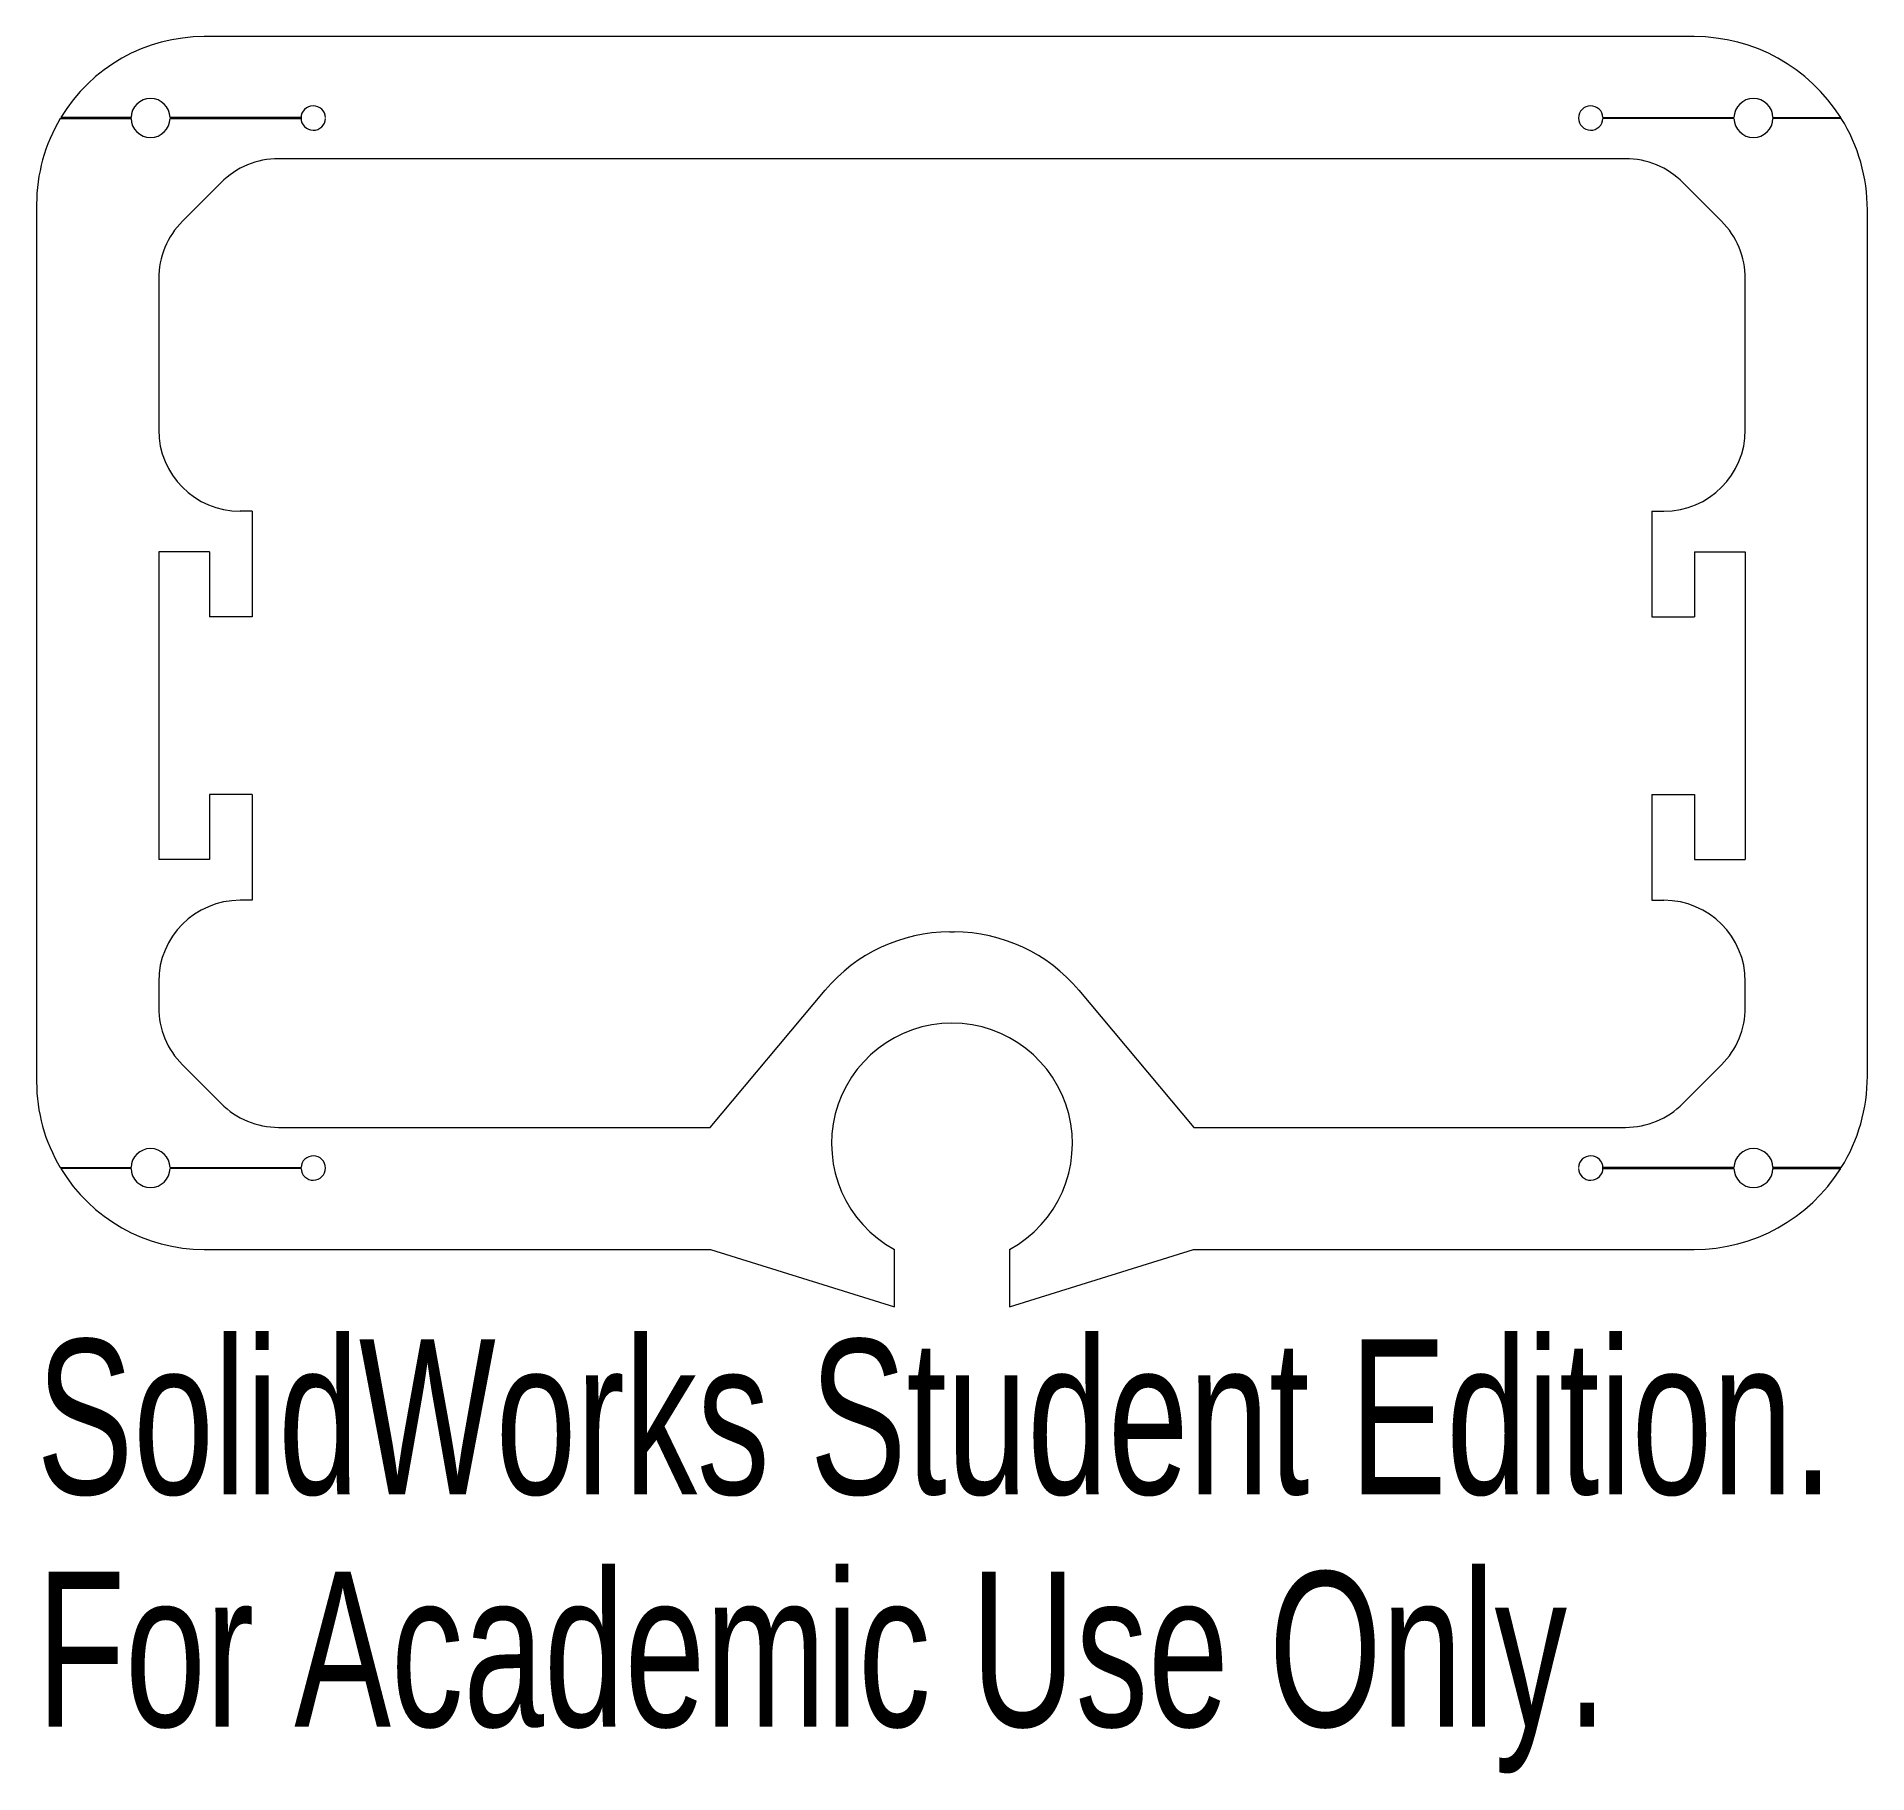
# Model space of a CAD drawing. Header units: inches. Extents: x -1.13 to 1.13, y -1.39 to 0.75.
import ezdxf

# ---------------------------------------------------------------- set-up
doc = ezdxf.new("R2010")
doc.units = ezdxf.units.IN
doc.header["$MEASUREMENT"] = 0
doc.styles.add('SLDTEXTSTYLE0', font='TXT', dxfattribs={"width": 0.7})

msp = doc.modelspace()

# ---------------------------------------------------------------- linework, layer by layer
at = {"color": 7, "linetype": 'Continuous', "lineweight": 15}
for p, q in [((0.9122, 0.745), (-0.919, 0.745)), ((-1.0959, 0.6445), (-1.009, 0.6445)), ((-1.009, 0.6455), (-1.0953, 0.6455)), ((-0.8, 0.6455), (-0.961, 0.6455)), ((-0.961, 0.6445), (-0.8, 0.6445)), ((0.8, 0.6455), (0.961, 0.6455)), ((0.961, 0.6445), (0.8, 0.6445)), ((1.009, 0.6455), (1.0923, 0.6455)), ((1.093, 0.6445), (1.009, 0.6445)), ((0.8276, 0.595), (-0.8276, 0.595)), ((-0.9457, 0.5183), (-0.8983, 0.5657)), ((0.9457, 0.5183), (0.8983, 0.5657)), ((-1.125, 0.539), (-1.125, -0.539)), ((1.125, -0.5322), (1.125, 0.5322)), ((-0.975, 0.4476), (-0.975, 0.262)), ((0.975, 0.262), (0.975, 0.4476)), ((-0.86, 0.162), (-0.875, 0.162)), ((-0.86, 0.162), (-0.86, 0.032)), ((0.86, 0.162), (0.86, 0.032)), ((0.86, 0.162), (0.875, 0.162)), ((-0.9125, 0.112), (-0.975, 0.112)), ((-0.975, 0.112), (-0.975, -0.2661)), ((-0.9125, 0.112), (-0.9125, 0.032)), ((0.9125, 0.112), (0.975, 0.112)), ((0.9125, 0.112), (0.9125, 0.032)), ((0.975, 0.112), (0.975, -0.2661)), ((-0.86, 0.032), (-0.9125, 0.032)), ((0.86, 0.032), (0.9125, 0.032)), ((-0.9125, -0.1861), (-0.9125, -0.2661)), ((-0.86, -0.1861), (-0.9125, -0.1861)), ((-0.86, -0.1861), (-0.86, -0.3161)), ((0.86, -0.1861), (0.86, -0.3161)), ((0.86, -0.1861), (0.9125, -0.1861)), ((0.9125, -0.1861), (0.9125, -0.2661)), ((-0.9125, -0.2661), (-0.975, -0.2661)), ((0.9125, -0.2661), (0.975, -0.2661)), ((-0.86, -0.3161), (-0.875, -0.3161)), ((0.86, -0.3161), (0.875, -0.3161)), ((-0.0027, -0.355), (0.0027, -0.355)), ((-0.975, -0.4161), (-0.975, -0.4476)), ((-0.2973, -0.595), (-0.1559, -0.4264)), ((0.1559, -0.4264), (0.2973, -0.595)), ((0.975, -0.4476), (0.975, -0.4161)), ((-0.9457, -0.5183), (-0.8983, -0.5657)), ((0.9457, -0.5183), (0.8983, -0.5657)), ((-0.8276, -0.595), (-0.2973, -0.595)), ((0.2973, -0.595), (0.8276, -0.595)), ((-1.0959, -0.6445), (-1.009, -0.6445)), ((-1.009, -0.6455), (-1.0953, -0.6455)), ((-0.961, -0.6445), (-0.8, -0.6445)), ((-0.8, -0.6455), (-0.961, -0.6455)), ((0.961, -0.6445), (0.8, -0.6445)), ((0.8, -0.6455), (0.961, -0.6455)), ((1.093, -0.6445), (1.009, -0.6445)), ((1.009, -0.6455), (1.0923, -0.6455)), ((-0.919, -0.745), (-0.2969, -0.745)), ((-0.2969, -0.745), (-0.0707, -0.8154)), ((-0.0707, -0.8154), (-0.0707, -0.745)), ((0.0707, -0.8154), (0.2969, -0.745)), ((0.0707, -0.745), (0.0707, -0.8154)), ((0.2969, -0.745), (0.9122, -0.745))]:
    msp.add_line(p, q, dxfattribs=at)
for centre, radius, start, end in [((-0.919, 0.539), 0.206, 90, 148.8678), ((0.9122, 0.5322), 0.2128, 32.1664, 90), ((-0.985, 0.645), 0.024, 1.1937, 178.8063), ((-0.785, 0.645), 0.015, 1.9102, 358.0898), ((0.785, 0.645), 0.015, 1.9102, 358.0898), ((0.985, 0.645), 0.024, 1.1937, 178.8063), ((-0.919, 0.539), 0.206, 149.1921, 180), ((-0.985, 0.645), 0.024, 181.1937, 358.8063), ((0.985, 0.645), 0.024, 181.1937, 358.8063), ((0.9122, 0.5322), 0.2128, 0, 31.8489), ((-0.8276, 0.495), 0.1, 90, 135), ((0.8276, 0.495), 0.1, 45, 90), ((-0.875, 0.4476), 0.1, 135, 180), ((0.875, 0.4476), 0.1, 0, 45), ((-0.875, 0.262), 0.1, 180, 270), ((0.875, 0.262), 0.1, 270, 0), ((-0.875, -0.4161), 0.1, 90, 180), ((0.875, -0.4161), 0.1, 0, 90), ((-0.0027, -0.555), 0.2, 90, 140), ((0.0027, -0.555), 0.2, 40, 90), ((-0.875, -0.4476), 0.1, 180, 225), ((0.875, -0.4476), 0.1, 315, 0), ((0, -0.615), 0.148, 298.5526, 241.4474), ((-0.919, -0.539), 0.206, 180, 210.8079), ((0.9122, -0.5322), 0.2128, 328.1511, 0), ((-0.8276, -0.495), 0.1, 225, 270), ((0.8276, -0.495), 0.1, 270, 315), ((-0.985, -0.645), 0.024, 1.1937, 178.8063), ((-0.785, -0.645), 0.015, 181.9102, 178.0898), ((0.785, -0.645), 0.015, 181.9102, 178.0898), ((0.985, -0.645), 0.024, 1.1937, 178.8063), ((-0.919, -0.539), 0.206, 211.1322, 270), ((-0.985, -0.645), 0.024, 181.1937, 358.8063), ((0.9122, -0.5322), 0.2128, 270, 327.8336), ((0.985, -0.645), 0.024, 181.1937, 358.8063)]:
    msp.add_arc(centre, radius, start, end, dxfattribs=at)

# ---------------------------------------------------------------- texts
at = {"color": 7, "linetype": 'Continuous', "char_height": 0.1903, "attachment_point": 1, "style": 'SLDTEXTSTYLE0'}
for s, insert in [('SolidWorks Student Edition.', (-1.125, -0.8555)), ('For Academic Use Only.', (-1.125, -1.141))]:
    msp.add_mtext(s, dxfattribs=dict(at, insert=insert))

doc.saveas('drawing.dxf')
